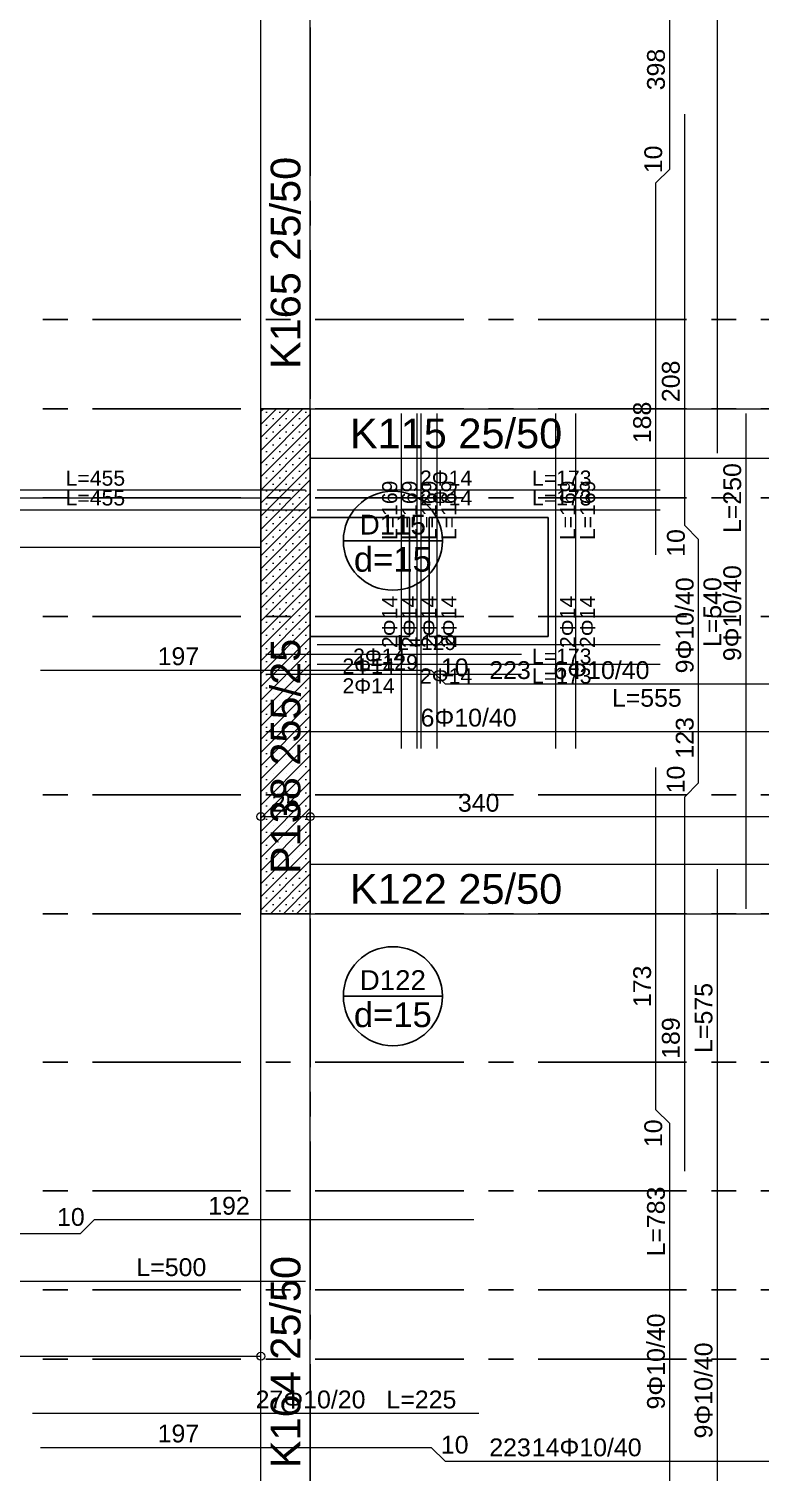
# Model space of a CAD drawing. Header units: millimetres. Extents: x 2232 to 85269, y -3593 to 5869.
# Drawn here: x 51723 to 52092, y 3966 to 4695 of the extents above; entities that cross this region are included whole.
import ezdxf

# ---------------------------------------------------------------- set-up
doc = ezdxf.new("R2010")
doc.units = ezdxf.units.MM
doc.linetypes.add('CENTER2', pattern=[112.5, 75, -12.5, 12.5, -12.5])
doc.linetypes.add('DASHDOT2', pattern=[12.7, 6.35, -3.175, 0, -3.175])
doc.layers.add('aks', color=251, linetype='DASHDOT2', lineweight=35)
for name, color, linetype in [('Donatı Topl. Uzun. Yazısı', 7, 'Continuous'), ('Donatı Uz. Yazısı', 7, 'Continuous'), ('Donatı Yazısı', 7, 'Continuous'), ('Donatı Çizgisi', 7, 'Continuous'), ('Döşeme', 7, 'Continuous'), ('Döşeme Boşluğu', 7, 'Continuous'), ('Kiriş', 7, 'Continuous'), ('Panel', 7, 'Continuous'), ('Standart', 7, 'Continuous'), ('Ölçülendirme', 7, 'Continuous')]:
    doc.layers.add(name, color=color, linetype=linetype)
doc.styles.add('arial_1_18', font='arial.ttf', dxfattribs={"height": 0.2})

# ---------------------------------------------------------------- blocks, each defined once
blk = doc.blocks.new('IDE382Entity2628')
at = {"layer": 'Döşeme Boşluğu', "color": 8, "linetype": 'Continuous', "lineweight": -3}
blk.add_lwpolyline([(1520, 1515), (1520, 1455)], dxfattribs=at)
blk = doc.blocks.new('IDE382Entity2629')
at = {"layer": 'Döşeme Boşluğu', "color": 8, "linetype": 'Continuous', "lineweight": -3}
blk.add_lwpolyline([(1520, 1455), (1580, 1455)], dxfattribs=at)
blk = doc.blocks.new('IDE382Entity2630')
at = {"layer": 'Döşeme Boşluğu', "color": 8, "linetype": 'Continuous', "lineweight": -3}
blk.add_lwpolyline([(1580, 1455), (1580, 1515)], dxfattribs=at)
blk = doc.blocks.new('IDE382Entity2631')
at = {"layer": 'Döşeme Boşluğu', "color": 8, "linetype": 'Continuous', "lineweight": -3}
blk.add_lwpolyline([(1580, 1515), (1520, 1515)], dxfattribs=at)
blk = doc.blocks.new('IDE382Entity2632')
at = {"layer": 'Donatı Çizgisi', "color": 5, "linetype": 'Continuous', "lineweight": 5}
blk.add_lwpolyline([(1584, 1398.41), (1584, 1567.5)], dxfattribs=at)
at = {"layer": 'Donatı Topl. Uzun. Yazısı', "color": 1, "linetype": 'Continuous', "lineweight": 5, "style": 'arial_1_18'}
blk.add_text('L=169', height=7.65, rotation=90, dxfattribs=at).set_placement((1593.78, 1503.67))
at = {"layer": 'Donatı Yazısı', "color": 5, "linetype": 'Continuous', "lineweight": 5, "style": 'arial_1_18'}
blk.add_text('2Φ14', height=7.65, rotation=90, dxfattribs=at).set_placement((1593.78, 1449.14))
blk = doc.blocks.new('IDE382Entity2633')
at = {"layer": 'Donatı Çizgisi', "color": 5, "linetype": 'Continuous', "lineweight": 5}
blk.add_lwpolyline([(1594, 1398.41), (1594, 1567.5)], dxfattribs=at)
at = {"layer": 'Donatı Topl. Uzun. Yazısı', "color": 1, "linetype": 'Continuous', "lineweight": 5, "style": 'arial_1_18'}
blk.add_text('L=169', height=7.65, rotation=90, dxfattribs=at).set_placement((1603.78, 1503.67))
at = {"layer": 'Donatı Yazısı', "color": 5, "linetype": 'Continuous', "lineweight": 5, "style": 'arial_1_18'}
blk.add_text('2Φ14', height=7.65, rotation=90, dxfattribs=at).set_placement((1603.78, 1449.14))
blk = doc.blocks.new('IDE382Entity2634')
at = {"layer": 'Donatı Çizgisi', "color": 5, "linetype": 'Continuous', "lineweight": 5}
blk.add_lwpolyline([(1463.41, 1451), (1636.59, 1451)], dxfattribs=at)
at = {"layer": 'Donatı Topl. Uzun. Yazısı', "color": 1, "linetype": 'Continuous', "lineweight": 5, "style": 'arial_1_18'}
blk.add_text('L=173', height=7.65, dxfattribs=at).set_placement((1571.94, 1441.23))
at = {"layer": 'Donatı Yazısı', "color": 5, "linetype": 'Continuous', "lineweight": 5, "style": 'arial_1_18'}
blk.add_text('2Φ14', height=7.65, dxfattribs=at).set_placement((1481.59, 1441.23))
blk = doc.blocks.new('IDE382Entity2635')
at = {"layer": 'Donatı Çizgisi', "color": 5, "linetype": 'Continuous', "lineweight": 5}
blk.add_lwpolyline([(1463.41, 1441), (1636.59, 1441)], dxfattribs=at)
at = {"layer": 'Donatı Topl. Uzun. Yazısı', "color": 1, "linetype": 'Continuous', "lineweight": 5, "style": 'arial_1_18'}
blk.add_text('L=173', height=7.65, dxfattribs=at).set_placement((1571.94, 1431.23))
at = {"layer": 'Donatı Yazısı', "color": 5, "linetype": 'Continuous', "lineweight": 5, "style": 'arial_1_18'}
blk.add_text('2Φ14', height=7.65, dxfattribs=at).set_placement((1515.36, 1431.23))
blk = doc.blocks.new('IDE382Entity2636')
at = {"layer": 'Donatı Çizgisi', "color": 5, "linetype": 'Continuous', "lineweight": 5}
blk.add_lwpolyline([(1516, 1398.41), (1516, 1567.5)], dxfattribs=at)
at = {"layer": 'Donatı Topl. Uzun. Yazısı', "color": 1, "linetype": 'Continuous', "lineweight": 5, "style": 'arial_1_18'}
blk.add_text('L=169', height=7.65, rotation=90, dxfattribs=at).set_placement((1513.88, 1503.67))
at = {"layer": 'Donatı Yazısı', "color": 5, "linetype": 'Continuous', "lineweight": 5, "style": 'arial_1_18'}
blk.add_text('2Φ14', height=7.65, rotation=90, dxfattribs=at).set_placement((1513.88, 1449.14))
blk = doc.blocks.new('IDE382Entity2637')
at = {"layer": 'Donatı Çizgisi', "color": 5, "linetype": 'Continuous', "lineweight": 5}
blk.add_lwpolyline([(1506, 1398.41), (1506, 1567.5)], dxfattribs=at)
at = {"layer": 'Donatı Topl. Uzun. Yazısı', "color": 1, "linetype": 'Continuous', "lineweight": 5, "style": 'arial_1_18'}
blk.add_text('L=169', height=7.65, rotation=90, dxfattribs=at).set_placement((1503.88, 1503.67))
at = {"layer": 'Donatı Yazısı', "color": 5, "linetype": 'Continuous', "lineweight": 5, "style": 'arial_1_18'}
blk.add_text('2Φ14', height=7.65, rotation=90, dxfattribs=at).set_placement((1503.88, 1449.14))
blk = doc.blocks.new('IDE382Entity2638')
at = {"layer": 'Donatı Çizgisi', "color": 5, "linetype": 'Continuous', "lineweight": 5}
blk.add_lwpolyline([(1463.41, 1519), (1636.59, 1519)], dxfattribs=at)
at = {"layer": 'Donatı Topl. Uzun. Yazısı', "color": 1, "linetype": 'Continuous', "lineweight": 5, "style": 'arial_1_18'}
blk.add_text('L=173', height=7.65, dxfattribs=at).set_placement((1571.94, 1521.13))
at = {"layer": 'Donatı Yazısı', "color": 5, "linetype": 'Continuous', "lineweight": 5, "style": 'arial_1_18'}
blk.add_text('2Φ14', height=7.65, dxfattribs=at).set_placement((1515.36, 1521.13))
blk = doc.blocks.new('IDE382Entity2639')
at = {"layer": 'Donatı Çizgisi', "color": 5, "linetype": 'Continuous', "lineweight": 5}
blk.add_lwpolyline([(1463.41, 1529), (1636.59, 1529)], dxfattribs=at)
at = {"layer": 'Donatı Topl. Uzun. Yazısı', "color": 1, "linetype": 'Continuous', "lineweight": 5, "style": 'arial_1_18'}
blk.add_text('L=173', height=7.65, dxfattribs=at).set_placement((1571.94, 1531.13))
at = {"layer": 'Donatı Yazısı', "color": 5, "linetype": 'Continuous', "lineweight": 5, "style": 'arial_1_18'}
blk.add_text('2Φ14', height=7.65, dxfattribs=at).set_placement((1515.36, 1531.13))
blk = doc.blocks.new('IDE382Entity2640')
at = {"layer": 'Döşeme Boşluğu', "color": 8, "linetype": 'Continuous', "lineweight": -3}
blk.add_lwpolyline([(1460, 1455), (1510, 1455)], dxfattribs=at)
blk = doc.blocks.new('IDE382Entity2641')
at = {"layer": 'Döşeme Boşluğu', "color": 8, "linetype": 'Continuous', "lineweight": -3}
blk.add_lwpolyline([(1510, 1455), (1510, 1515)], dxfattribs=at)
blk = doc.blocks.new('IDE382Entity2642')
at = {"layer": 'Döşeme Boşluğu', "color": 8, "linetype": 'Continuous', "lineweight": -3}
blk.add_lwpolyline([(1510, 1515), (1460, 1515)], dxfattribs=at)
blk = doc.blocks.new('IDE382Entity2643')
at = {"layer": 'Döşeme Boşluğu', "color": 8, "linetype": 'Continuous', "lineweight": -3}
blk.add_lwpolyline([(1460, 1515), (1460, 1455)], dxfattribs=at)
blk = doc.blocks.new('IDE382Entity2644')
at = {"layer": 'Donatı Çizgisi', "color": 5, "linetype": 'Continuous', "lineweight": 5}
blk.add_lwpolyline([(1002.5, 1519), (1457.5, 1519)], dxfattribs=at)
at = {"layer": 'Donatı Topl. Uzun. Yazısı', "color": 1, "linetype": 'Continuous', "lineweight": 5, "style": 'arial_1_18'}
blk.add_text('L=455', height=7.65, dxfattribs=at).set_placement((1336.48, 1521.12))
at = {"layer": 'Donatı Yazısı', "color": 5, "linetype": 'Continuous', "lineweight": 5, "style": 'arial_1_18'}
blk.add_text('2Φ14', height=7.65, dxfattribs=at).set_placement((1139, 1521.12))
blk = doc.blocks.new('IDE382Entity2645')
at = {"layer": 'Donatı Çizgisi', "color": 5, "linetype": 'Continuous', "lineweight": 5}
blk.add_lwpolyline([(1002.5, 1529), (1457.5, 1529)], dxfattribs=at)
at = {"layer": 'Donatı Topl. Uzun. Yazısı', "color": 1, "linetype": 'Continuous', "lineweight": 5, "style": 'arial_1_18'}
blk.add_text('L=455', height=7.65, dxfattribs=at).set_placement((1336.48, 1531.12))
at = {"layer": 'Donatı Yazısı', "color": 5, "linetype": 'Continuous', "lineweight": 5, "style": 'arial_1_18'}
blk.add_text('2Φ14', height=7.65, dxfattribs=at).set_placement((1139, 1531.12))
blk = doc.blocks.new('IDE382Entity2646')
at = {"layer": 'Donatı Çizgisi', "color": 5, "linetype": 'Continuous', "lineweight": 5}
blk.add_lwpolyline([(1514, 1398.41), (1514, 1567.5)], dxfattribs=at)
at = {"layer": 'Donatı Topl. Uzun. Yazısı', "color": 1, "linetype": 'Continuous', "lineweight": 5, "style": 'arial_1_18'}
blk.add_text('L=169', height=7.65, rotation=90, dxfattribs=at).set_placement((1523.78, 1503.67))
at = {"layer": 'Donatı Yazısı', "color": 5, "linetype": 'Continuous', "lineweight": 5, "style": 'arial_1_18'}
blk.add_text('2Φ14', height=7.65, rotation=90, dxfattribs=at).set_placement((1523.78, 1449.14))
blk = doc.blocks.new('IDE382Entity2647')
at = {"layer": 'Donatı Çizgisi', "color": 5, "linetype": 'Continuous', "lineweight": 5}
blk.add_lwpolyline([(1524, 1398.41), (1524, 1567.5)], dxfattribs=at)
at = {"layer": 'Donatı Topl. Uzun. Yazısı', "color": 1, "linetype": 'Continuous', "lineweight": 5, "style": 'arial_1_18'}
blk.add_text('L=169', height=7.65, rotation=90, dxfattribs=at).set_placement((1533.78, 1503.67))
at = {"layer": 'Donatı Yazısı', "color": 5, "linetype": 'Continuous', "lineweight": 5, "style": 'arial_1_18'}
blk.add_text('2Φ14', height=7.65, rotation=90, dxfattribs=at).set_placement((1533.78, 1449.14))
blk = doc.blocks.new('IDE382Entity2648')
at = {"layer": 'Donatı Çizgisi', "color": 5, "linetype": 'Continuous', "lineweight": 5}
blk.add_lwpolyline([(1437.5, 1446), (1566.59, 1446)], dxfattribs=at)
at = {"layer": 'Donatı Topl. Uzun. Yazısı', "color": 1, "linetype": 'Continuous', "lineweight": 5, "style": 'arial_1_18'}
blk.add_text('L=129', height=7.65, dxfattribs=at).set_placement((1503.66, 1448.12))
at = {"layer": 'Donatı Yazısı', "color": 5, "linetype": 'Continuous', "lineweight": 5, "style": 'arial_1_18'}
blk.add_text('2Φ14', height=7.65, dxfattribs=at).set_placement((1476.23, 1436.22))
blk = doc.blocks.new('IDE382Entity2649')
at = {"layer": 'Donatı Çizgisi', "color": 5, "linetype": 'Continuous', "lineweight": 5}
blk.add_lwpolyline([(1437.5, 1436), (1566.59, 1436)], dxfattribs=at)
at = {"layer": 'Donatı Topl. Uzun. Yazısı', "color": 1, "linetype": 'Continuous', "lineweight": 5, "style": 'arial_1_18'}
blk.add_text('L=129', height=7.65, dxfattribs=at).set_placement((1484.29, 1438.12))
at = {"layer": 'Donatı Yazısı', "color": 5, "linetype": 'Continuous', "lineweight": 5, "style": 'arial_1_18'}
blk.add_text('2Φ14', height=7.65, dxfattribs=at).set_placement((1476.23, 1426.22))
blk = doc.blocks.new('IDE382Entity2705')
at = {"layer": 'Döşeme', "color": 117, "linetype": 'Continuous', "lineweight": -3}
blk.add_lwpolyline([(1476.67, 1503.33), (1526.67, 1503.33)], dxfattribs=at)
blk.add_circle((1501.67, 1503.33), 25, dxfattribs=at)
at = {"layer": 'Döşeme', "color": 178, "linetype": 'Continuous', "lineweight": -3, "style": 'arial_1_18'}
blk.add_text('D115', height=10, dxfattribs=at).set_placement((1484.97, 1506.46))
at = {"layer": 'Döşeme', "color": 164, "linetype": 'Continuous', "lineweight": -3, "style": 'arial_1_18'}
blk.add_text('d=15', height=12.5, dxfattribs=at).set_placement((1482, 1487.71))
blk = doc.blocks.new('IDE382Entity2706')
at = {"layer": 'Döşeme', "color": 117, "linetype": 'Continuous', "lineweight": -3}
blk.add_lwpolyline([(1476.67, 1273.33), (1526.67, 1273.33)], dxfattribs=at)
blk.add_circle((1501.67, 1273.33), 25, dxfattribs=at)
at = {"layer": 'Döşeme', "color": 178, "linetype": 'Continuous', "lineweight": -3, "style": 'arial_1_18'}
blk.add_text('D122', height=10, dxfattribs=at).set_placement((1484.97, 1276.46))
at = {"layer": 'Döşeme', "color": 164, "linetype": 'Continuous', "lineweight": -3, "style": 'arial_1_18'}
blk.add_text('d=15', height=12.5, dxfattribs=at).set_placement((1482, 1257.71))
blk = doc.blocks.new('IDE382Entity2794')
at = {"layer": 'Kiriş', "color": 4, "linetype": 'Continuous', "lineweight": 5}
blk.add_lwpolyline([(1460, 1545), (1800, 1545)], dxfattribs=at)
blk = doc.blocks.new('IDE382Entity2795')
at = {"layer": 'Kiriş', "color": 4, "linetype": 'Continuous', "lineweight": 5}
blk.add_lwpolyline([(1460, 1570), (1800, 1570)], dxfattribs=at)
blk = doc.blocks.new('IDE382Entity2796')
at = {"layer": 'Kiriş', "color": 159, "linetype": 'Continuous', "lineweight": 5, "style": 'arial_1_18'}
blk.add_text('K115 25/50', height=15, dxfattribs=at).set_placement((1480, 1550))
blk = doc.blocks.new('IDE382Entity2797')
at = {"layer": 'Kiriş', "color": 4, "linetype": 'Continuous', "lineweight": 5}
blk.add_lwpolyline([(1460, 1315), (1800, 1315)], dxfattribs=at)
blk = doc.blocks.new('IDE382Entity2798')
at = {"layer": 'Kiriş', "color": 4, "linetype": 'Continuous', "lineweight": 5}
blk.add_lwpolyline([(1460, 1340), (1800, 1340)], dxfattribs=at)
blk = doc.blocks.new('IDE382Entity2799')
at = {"layer": 'Kiriş', "color": 159, "linetype": 'Continuous', "lineweight": 5, "style": 'arial_1_18'}
blk.add_text('K122 25/50', height=15, dxfattribs=at).set_placement((1480, 1320))
blk = doc.blocks.new('IDE382Entity2816')
at = {"layer": 'Kiriş', "color": 4, "linetype": 'Continuous', "lineweight": 5}
blk.add_lwpolyline([(1460, 1570), (1460, 2045)], dxfattribs=at)
blk = doc.blocks.new('IDE382Entity2817')
at = {"layer": 'Kiriş', "color": 4, "linetype": 'Continuous', "lineweight": 5}
blk.add_lwpolyline([(1435, 1570), (1435, 2045)], dxfattribs=at)
blk = doc.blocks.new('IDE382Entity2818')
at = {"layer": 'Kiriş', "color": 159, "linetype": 'Continuous', "lineweight": 5, "style": 'arial_1_18'}
blk.add_text('K165 25/50', height=15, rotation=90, dxfattribs=at).set_placement((1455, 1590))
blk = doc.blocks.new('IDE382Entity2822')
at = {"layer": 'Kiriş', "color": 4, "linetype": 'Continuous', "lineweight": 5}
blk.add_lwpolyline([(1460, 1015), (1460, 1315)], dxfattribs=at)
blk = doc.blocks.new('IDE382Entity2823')
at = {"layer": 'Kiriş', "color": 4, "linetype": 'Continuous', "lineweight": 5}
blk.add_lwpolyline([(1435, 1015), (1435, 1315)], dxfattribs=at)
blk = doc.blocks.new('IDE382Entity2824')
at = {"layer": 'Kiriş', "color": 159, "linetype": 'Continuous', "lineweight": 5, "style": 'arial_1_18'}
blk.add_text('K164 25/50', height=15, rotation=90, dxfattribs=at).set_placement((1455, 1035))
blk = doc.blocks.new('IDE382Entity2825')
at = {"layer": 'Kiriş', "color": 4, "linetype": 'Continuous', "lineweight": 5}
blk.add_lwpolyline([(1000, 1500), (1435, 1500)], dxfattribs=at)
blk = doc.blocks.new('IDE382Entity2826')
at = {"layer": 'Kiriş', "color": 4, "linetype": 'Continuous', "lineweight": 5}
blk.add_lwpolyline([(1000, 1525), (1435, 1525)], dxfattribs=at)
blk = doc.blocks.new('IDE382Entity2995')
at = {"layer": 'Panel', "linetype": 'Continuous', "lineweight": 5}
h = blk.add_hatch(dxfattribs=at)
h.set_pattern_fill('SACNCR', color=163, scale=50, style=0)
h.set_pattern_definition([(45, (0, 0), (-3.314563, 3.314563), []), (45, (3.3146, 0), (-3.314563, 3.314563), [0, -4.6875])])
h.paths.add_polyline_path([(1435, 1315), (1435, 1570), (1460, 1570), (1460, 1315)])
blk = doc.blocks.new('IDE382Entity2996')
at = {"layer": 'Panel', "color": 164, "linetype": 'Continuous', "lineweight": -3}
blk.add_lwpolyline([(1460, 1315), (1435, 1315)], dxfattribs=at)
blk = doc.blocks.new('IDE382Entity2997')
at = {"layer": 'Panel', "color": 164, "linetype": 'Continuous', "lineweight": -3}
blk.add_lwpolyline([(1460, 1315), (1460, 1570)], dxfattribs=at)
blk = doc.blocks.new('IDE382Entity2998')
at = {"layer": 'Panel', "color": 164, "linetype": 'Continuous', "lineweight": -3}
blk.add_lwpolyline([(1460, 1570), (1435, 1570)], dxfattribs=at)
blk = doc.blocks.new('IDE382Entity2999')
at = {"layer": 'Panel', "color": 164, "linetype": 'Continuous', "lineweight": -3}
blk.add_lwpolyline([(1435, 1315), (1435, 1570)], dxfattribs=at)
blk = doc.blocks.new('IDE382Entity3000')
at = {"layer": 'Panel', "color": 159, "linetype": 'Continuous', "lineweight": -3, "style": 'arial_1_18'}
blk.add_text('P138 255/25', height=15, rotation=90, dxfattribs=at).set_placement((1455, 1335))
blk = doc.blocks.new('IDE382Entity3069')
at = {"layer": 'aks', "color": 251, "linetype": 'CENTER2', "lineweight": -3}
blk.add_lwpolyline([(0, 1175), (3260, 1175)], dxfattribs=at)
blk = doc.blocks.new('IDE382Entity3217')
at = {"layer": 'aks', "color": 251, "linetype": 'CENTER2', "lineweight": -3}
blk.add_lwpolyline([(0, 1615), (3260, 1615)], dxfattribs=at)
blk = doc.blocks.new('IDE382Entity3224')
at = {"layer": 'aks', "color": 251, "linetype": 'CENTER2', "lineweight": -3}
blk.add_lwpolyline([(0, 1465), (3260, 1465)], dxfattribs=at)
blk = doc.blocks.new('IDE382Entity3231')
at = {"layer": 'aks', "color": 251, "linetype": 'CENTER2', "lineweight": -3}
blk.add_lwpolyline([(0, 1570), (3260, 1570)], dxfattribs=at)
blk = doc.blocks.new('IDE382Entity3238')
at = {"layer": 'aks', "color": 251, "linetype": 'CENTER2', "lineweight": -3}
blk.add_lwpolyline([(0, 1315), (3260, 1315)], dxfattribs=at)
blk = doc.blocks.new('IDE382Entity3245')
at = {"layer": 'aks', "color": 251, "linetype": 'CENTER2', "lineweight": -3}
blk.add_lwpolyline([(0, 1525), (3260, 1525)], dxfattribs=at)
blk = doc.blocks.new('IDE382Entity3252')
at = {"layer": 'aks', "color": 251, "linetype": 'CENTER2', "lineweight": -3}
blk.add_lwpolyline([(0, 1375), (3260, 1375)], dxfattribs=at)
blk = doc.blocks.new('IDE382Entity3364')
at = {"layer": 'aks', "color": 251, "linetype": 'CENTER2', "lineweight": -3}
blk.add_lwpolyline([(0, 1125), (3260, 1125)], dxfattribs=at)
blk = doc.blocks.new('IDE382Entity3392')
at = {"layer": 'aks', "color": 251, "linetype": 'CENTER2', "lineweight": -3}
blk.add_lwpolyline([(0, 1090), (3260, 1090)], dxfattribs=at)
blk = doc.blocks.new('IDE382Entity3399')
at = {"layer": 'aks', "color": 251, "linetype": 'CENTER2', "lineweight": -3}
blk.add_lwpolyline([(0, 1240), (3260, 1240)], dxfattribs=at)
blk = doc.blocks.new('IDE382Entity3427')
at = {"layer": 'aks', "color": 251, "linetype": 'CENTER2', "lineweight": -3}
blk.add_lwpolyline([(1460, 0), (1460, 2330)], dxfattribs=at)
blk = doc.blocks.new('IDE382Entity3859')
at = {"layer": 'Donatı Çizgisi', "color": 5, "linetype": 'Continuous', "lineweight": 5}
for points in [[(1665.5, 1547.5), (1665.5, 2197.5)], [(1641.5, 1691), (1641.5, 2088.57)], [(1649, 1511), (1649, 1718.75)], [(1634.5, 1684), (1641.5, 1691)], [(1634.5, 1496.25), (1634.5, 1684)], [(1680, 1317.5), (1680, 1567.5)], [(1656, 1504), (1649, 1511)], [(1656, 1381), (1656, 1504)], [(1323.75, 1438), (1521, 1438)], [(1521, 1438), (1528, 1431)], [(1528, 1431), (1751.43, 1431)], [(1437.5, 1407), (1822.5, 1407)], [(1634.5, 1216), (1634.5, 1388.75)], [(1649, 1374), (1656, 1381)], [(1649, 1185), (1649, 1374)], [(1665.5, 762.5), (1665.5, 1337.5)], [(1641.5, 1209), (1634.5, 1216)], [(1641.5, 891), (1641.5, 1209)], [(1344, 1153.5), (1351, 1160.5)], [(1351, 1160.5), (1542.5, 1160.5)], [(1071, 1153.5), (1344, 1153.5)], [(957.5, 1129.5), (1457.5, 1129.5)], [(1319.75, 1062.7), (1545, 1062.7)], [(1323.75, 1045.5), (1521, 1045.5)], [(1521, 1045.5), (1528, 1038.5)], [(1528, 1038.5), (1751.43, 1038.5)]]:
    blk.add_lwpolyline(points, dxfattribs=at)
at = {"layer": 'Donatı Topl. Uzun. Yazısı', "color": 1, "linetype": 'Continuous', "lineweight": 5, "style": 'arial_1_18'}
for s, p in [('L=250', (1677.5, 1507.19)), ('L=540', (1667.5, 1449.62)), ('L=575', (1663, 1244.69)), ('L=783', (1639, 1141.89))]:
    blk.add_text(s, height=9, rotation=90, dxfattribs=at).set_placement(p)
for s, p in [('L=555', (1612.22, 1419.5)), ('L=500', (1372.19, 1132)), ('L=225', (1498.43, 1065.2))]:
    blk.add_text(s, height=9, dxfattribs=at).set_placement(p)
at = {"layer": 'Donatı Uz. Yazısı', "color": 5, "linetype": 'Continuous', "lineweight": 5, "style": 'arial_1_18'}
for s, p in [('398', (1639, 1730.76)), ('10', (1637.63, 1688.9)), ('208', (1646.5, 1573.32)), ('188', (1632, 1552.57)), ('10', (1649.05, 1495.2)), ('123', (1653.5, 1393.3)), ('10', (1648.98, 1375.75)), ('173', (1632, 1267.82)), ('189', (1646.5, 1241.7)), ('10', (1637.63, 1197.12))]:
    blk.add_text(s, height=9, rotation=90, dxfattribs=at).set_placement(p)
for s, p in [('197', (1382.92, 1440.5)), ('10', (1525.9, 1434.87)), ('223', (1550.34, 1433.5)), ('10', (1332.12, 1157.37)), ('192', (1408.45, 1163)), ('197', (1382.92, 1048)), ('10', (1525.9, 1042.37)), ('223', (1550.34, 1041))]:
    blk.add_text(s, height=9, dxfattribs=at).set_placement(p)
at = {"layer": 'Donatı Yazısı', "color": 5, "linetype": 'Continuous', "lineweight": 5, "style": 'arial_1_18'}
for p in [(1677.5, 1442.5), (1653.5, 1436.35), (1639, 1064.63), (1663, 1050)]:
    blk.add_text('9Φ10/40', height=9, rotation=90, dxfattribs=at).set_placement(p)
for s, p in [('6Φ10/40', (1582.74, 1433.5)), ('6Φ10/40', (1515.66, 1409.5)), ('27Φ10/20', (1432.38, 1065.2)), ('14Φ10/40', (1571.79, 1041))]:
    blk.add_text(s, height=9, dxfattribs=at).set_placement(p)
blk = doc.blocks.new('IDE382Entity3860')
at = {"layer": 'Ölçülendirme', "color": 1, "linetype": 'Continuous', "lineweight": 5}
for points in [[(1435, 1364), (1825, 1364)], [(955, 1091.5), (1435, 1091.5)]]:
    blk.add_lwpolyline(points, dxfattribs=at)
for centre in [(1435, 1364), (1460, 1364), (1435, 1091.5)]:
    blk.add_circle(centre, 2, dxfattribs=at)
at = {"layer": 'Ölçülendirme', "color": 1, "linetype": 'Continuous', "lineweight": 5, "style": 'arial_1_18'}
for s, p in [('25', (1440.51, 1366.5)), ('340', (1534.51, 1366.5))]:
    blk.add_text(s, height=9, dxfattribs=at).set_placement(p)

msp = doc.modelspace()

# ---------------------------------------------------------------- block references
at = {"layer": 'aks'}
for name in ['IDE382Entity3427', 'IDE382Entity3217', 'IDE382Entity3231', 'IDE382Entity3245', 'IDE382Entity3224', 'IDE382Entity3252', 'IDE382Entity3238', 'IDE382Entity3399', 'IDE382Entity3069', 'IDE382Entity3364', 'IDE382Entity3392']:
    msp.add_blockref(name, (50405.18, 2932.89), dxfattribs=at)
at = {"layer": 'Döşeme'}
for name in ['IDE382Entity2705', 'IDE382Entity2706']:
    msp.add_blockref(name, (50405.18, 2932.89), dxfattribs=at)
at = {"layer": 'Döşeme Boşluğu'}
for name in ['IDE382Entity2642', 'IDE382Entity2643', 'IDE382Entity2641', 'IDE382Entity2628', 'IDE382Entity2631', 'IDE382Entity2630', 'IDE382Entity2640', 'IDE382Entity2629']:
    msp.add_blockref(name, (50405.18, 2932.89), dxfattribs=at)
at = {"layer": 'Kiriş'}
for name in ['IDE382Entity2817', 'IDE382Entity2816', 'IDE382Entity2818', 'IDE382Entity2795', 'IDE382Entity2796', 'IDE382Entity2794', 'IDE382Entity2826', 'IDE382Entity2825', 'IDE382Entity2798', 'IDE382Entity2799', 'IDE382Entity2823', 'IDE382Entity2797', 'IDE382Entity2822', 'IDE382Entity2824']:
    msp.add_blockref(name, (50405.18, 2932.89), dxfattribs=at)
at = {"layer": 'Panel'}
for name in ['IDE382Entity2995', 'IDE382Entity2998', 'IDE382Entity2999', 'IDE382Entity2997', 'IDE382Entity3000', 'IDE382Entity2996']:
    msp.add_blockref(name, (50405.18, 2932.89), dxfattribs=at)
at = {"layer": 'Standart'}
for name in ['IDE382Entity3860', 'IDE382Entity3859', 'IDE382Entity2637', 'IDE382Entity2636', 'IDE382Entity2646', 'IDE382Entity2647', 'IDE382Entity2632', 'IDE382Entity2633', 'IDE382Entity2645', 'IDE382Entity2639', 'IDE382Entity2644', 'IDE382Entity2638', 'IDE382Entity2648', 'IDE382Entity2634', 'IDE382Entity2649', 'IDE382Entity2635']:
    msp.add_blockref(name, (50405.18, 2932.89), dxfattribs=at)

doc.saveas('drawing.dxf')
